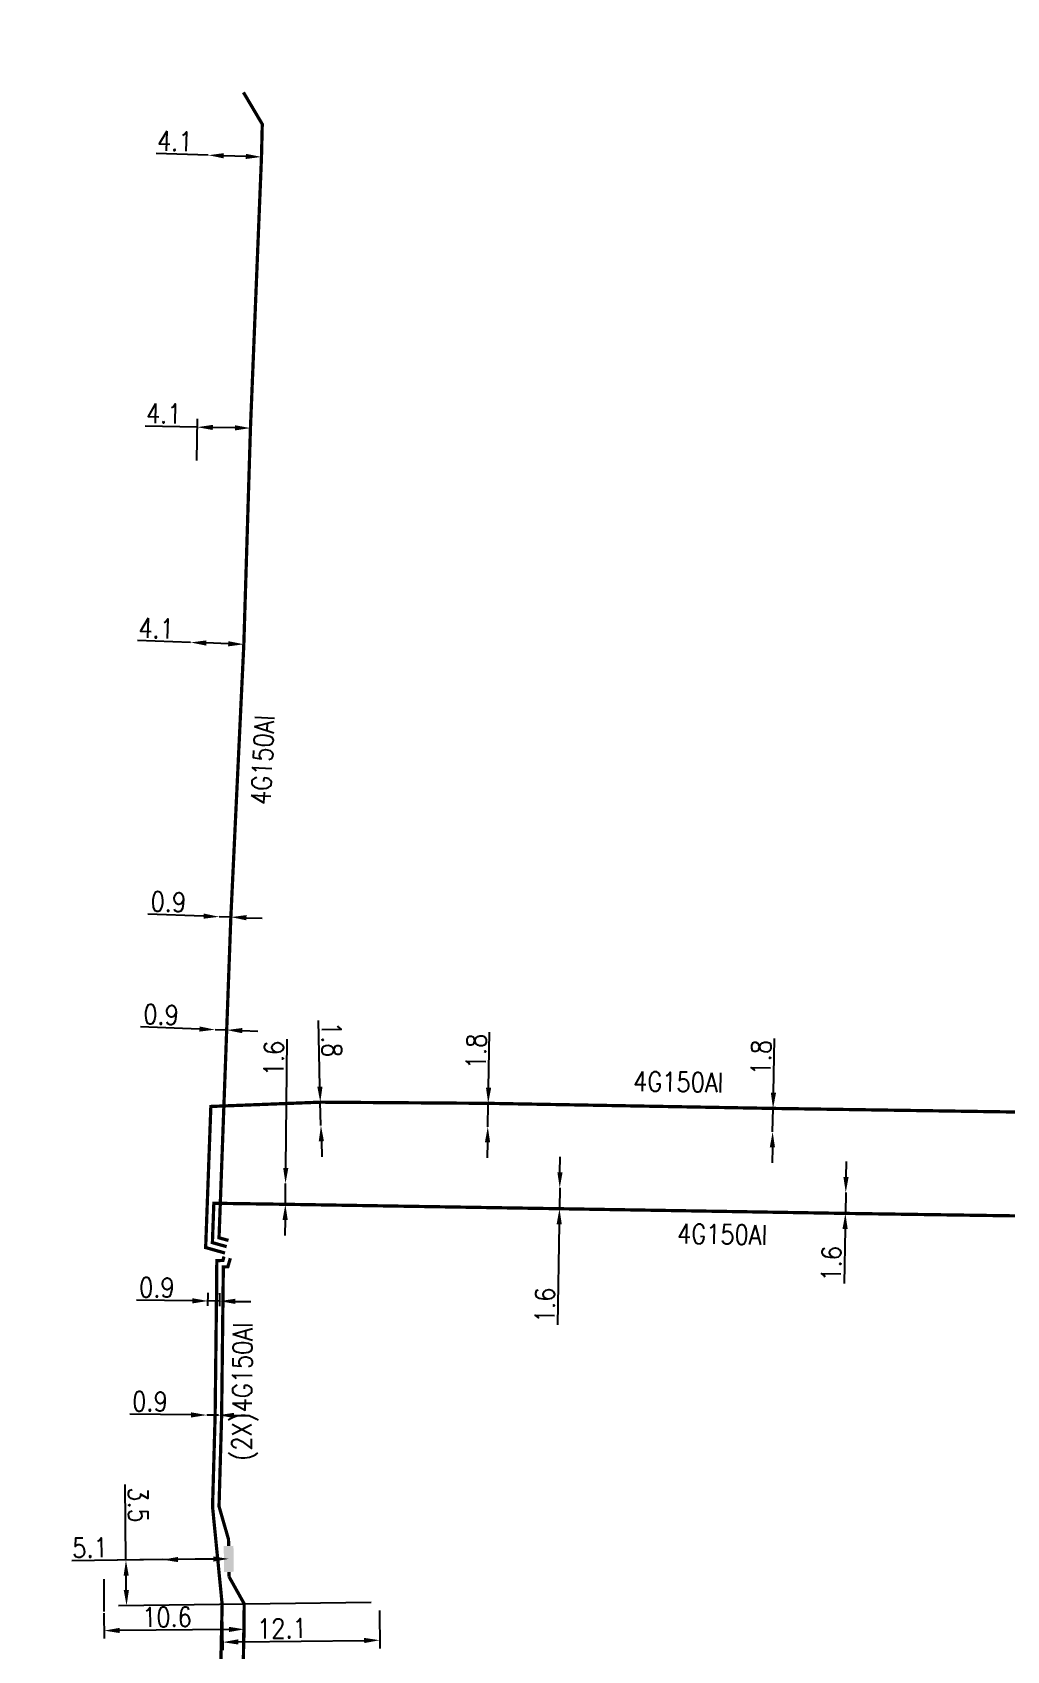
# Model space of a CAD drawing. Header units: millimetres. Extents: x 146511 to 147000, y 143998 to 145000.
# Drawn here: x 146606.5 to 146681.5, y 144538.3 to 144662.9 of the extents above; entities that cross this region are included whole.
import ezdxf
from ezdxf.enums import TextEntityAlignment as Align

# ---------------------------------------------------------------- set-up
doc = ezdxf.new("R2010")
doc.units = ezdxf.units.MM
doc.header["$MEASUREMENT"] = 0
doc.header["$PDMODE"] = 34
doc.linetypes.add('B_ST_AL', pattern=[2000, 1000, 1000])
doc.linetypes.add('CENTER', pattern=[2, 1.25, -0.25, 0.25, -0.25])
doc.layers.get('0').update_dxf_attribs({"linetype": 'CONTINUOUS'})
doc.layers.get('DEFPOINTS').update_dxf_attribs({"linetype": 'CONTINUOUS'})
doc.layers.add('B_100', color=3, linetype='CONTINUOUS')
doc.layers.add('B_300', color=7, linetype='CONTINUOUS')
doc.styles.get("Standard").update_dxf_attribs({"font": 'romans.shx', "width": 0.85})
doc.dimstyles.get("Standard").update_dxf_attribs({"dimtxt": 1.5, "dimasz": 1.2, "dimexe": 0.625, "dimexo": 0.625, "dimgap": 0.25, "dimtad": 1, "dimdec": 1, "dimzin": 0, "dimdsep": 46, "dimtxsty": 'Standard', "dimcen": -0.5, "dimadec": 0, "dimazin": 0, "dimtfac": 1, "dimtdec": 1, "dimtmove": 0, "dimatfit": 3, "dimfxl": 1, "dimtolj": 1, "dimtzin": 0, "dimarcsym": 0})

# ---------------------------------------------------------------- blocks, each defined once
blk = doc.blocks.new('*D76')
at = {"layer": 'B_100', "color": 0, "linetype": 'Continuous', "lineweight": -2}
for p, q in [((146611.96, 144541.22), (146611.98, 144539.27)), ((146622.78, 144541.32), (146622.8, 144539.37)), ((146621.59, 144539.98), (146613.18, 144539.9))]:
    blk.add_line(p, q, dxfattribs=at)
at = {"layer": 'B_100', "color": 0, "linetype": 'Continuous'}
for points in [[(146621.59, 144540.18), (146621.59, 144539.78), (146622.79, 144539.99)], [(146613.17, 144540.1), (146613.18, 144539.7), (146611.98, 144539.89)]]:
    blk.add_solid(points, dxfattribs=at)
at = {"layer": 'DEFPOINTS', "color": 0, "linetype": 'Continuous'}
for p in [(146611.96, 144541.85), (146622.77, 144541.95), (146611.98, 144539.89)]:
    blk.add_point(p, dxfattribs=at)
at = {"layer": 'B_100', "color": 0, "linetype": 'Continuous', "insert": (146616.82, 144540.94), "char_height": 1.5, "attachment_point": 5, "rotation": 0.5332}
blk.add_mtext('\\A1;10.6', dxfattribs=at)
blk = doc.blocks.new('*D156')
at = {"layer": 'B_100', "color": 0, "linetype": 'Continuous', "lineweight": -2}
for p, q in [((146669.12, 144574.8), (146669.15, 144576)), ((146669.1, 144573.6), (146669.07, 144572)), ((146669.05, 144570.8), (146668.97, 144566.61))]:
    blk.add_line(p, q, dxfattribs=at)
at = {"layer": 'B_100', "color": 0, "linetype": 'Continuous'}
for points in [[(146668.92, 144574.8), (146669.32, 144574.8), (146669.1, 144573.6)], [(146668.85, 144570.81), (146669.25, 144570.8), (146669.07, 144572)]]:
    blk.add_solid(points, dxfattribs=at)
at = {"layer": 'DEFPOINTS', "color": 0, "linetype": 'Continuous'}
for p in [(146669.1, 144573.6), (146669.1, 144573.6), (146669.07, 144572)]:
    blk.add_point(p, dxfattribs=at)
at = {"layer": 'B_100', "color": 0, "linetype": 'Continuous', "insert": (146667.99, 144568.13), "char_height": 1.5, "attachment_point": 5, "rotation": 88.8858}
blk.add_mtext('\\A1;1.6', dxfattribs=at)
blk = doc.blocks.new('*D157')
at = {"layer": 'B_100', "color": 0, "linetype": 'Continuous', "lineweight": -2}
for p, q in [((146647.09, 144575.16), (146647.11, 144576.36)), ((146647.07, 144573.96), (146647.05, 144572.36)), ((146647.03, 144571.16), (146646.91, 144563.42))]:
    blk.add_line(p, q, dxfattribs=at)
at = {"layer": 'B_100', "color": 0, "linetype": 'Continuous'}
for points in [[(146646.89, 144575.16), (146647.29, 144575.16), (146647.07, 144573.96)], [(146646.83, 144571.16), (146647.23, 144571.16), (146647.05, 144572.36)]]:
    blk.add_solid(points, dxfattribs=at)
at = {"layer": 'DEFPOINTS', "color": 0, "linetype": 'Continuous'}
for p in [(146647.07, 144573.96), (146647.07, 144573.96), (146647.05, 144572.36)]:
    blk.add_point(p, dxfattribs=at)
at = {"layer": 'B_100', "color": 0, "linetype": 'Continuous', "insert": (146645.93, 144564.93), "char_height": 1.5, "attachment_point": 5, "rotation": 89.1299}
blk.add_mtext('\\A1;1.6', dxfattribs=at)
blk = doc.blocks.new('*D158')
at = {"layer": 'B_100', "color": 0, "linetype": 'Continuous', "lineweight": -2}
for p, q in [((146625.97, 144575.5), (146626.07, 144585.41)), ((146625.94, 144572.7), (146625.95, 144574.3)), ((146625.92, 144571.5), (146625.91, 144570.3))]:
    blk.add_line(p, q, dxfattribs=at)
at = {"layer": 'B_100', "color": 0, "linetype": 'Continuous'}
for points in [[(146625.77, 144575.5), (146626.17, 144575.5), (146625.95, 144574.3)], [(146625.72, 144571.5), (146626.12, 144571.5), (146625.94, 144572.7)]]:
    blk.add_solid(points, dxfattribs=at)
at = {"layer": 'DEFPOINTS', "color": 0, "linetype": 'Continuous'}
for p in [(146625.95, 144574.3), (146625.95, 144574.3), (146625.94, 144572.7)]:
    blk.add_point(p, dxfattribs=at)
at = {"layer": 'B_100', "color": 0, "linetype": 'Continuous', "insert": (146625.05, 144583.92), "char_height": 1.5, "attachment_point": 5, "rotation": 89.4087}
blk.add_mtext('\\A1;1.6', dxfattribs=at)
blk = doc.blocks.new('*D164')
at = {"layer": 'B_100', "color": 0, "linetype": 'Continuous', "lineweight": -2}
for p, q in [((146663.53, 144581.28), (146663.6, 144585.47)), ((146663.47, 144578.28), (146663.5, 144580.08)), ((146663.45, 144577.08), (146663.43, 144575.88))]:
    blk.add_line(p, q, dxfattribs=at)
at = {"layer": 'B_100', "color": 0, "linetype": 'Continuous'}
for points in [[(146663.33, 144581.28), (146663.73, 144581.28), (146663.5, 144580.08)], [(146663.25, 144577.09), (146663.65, 144577.08), (146663.47, 144578.28)]]:
    blk.add_solid(points, dxfattribs=at)
at = {"layer": 'DEFPOINTS', "color": 0, "linetype": 'Continuous'}
for p in [(146663.5, 144580.08), (146663.47, 144578.28), (146663.47, 144578.28)]:
    blk.add_point(p, dxfattribs=at)
at = {"layer": 'B_100', "color": 0, "linetype": 'Continuous', "insert": (146662.57, 144583.99), "char_height": 1.5, "attachment_point": 5, "rotation": 88.9813}
blk.add_mtext('\\A1;1.8', dxfattribs=at)
blk = doc.blocks.new('*D165')
at = {"layer": 'B_100', "color": 0, "linetype": 'Continuous', "lineweight": -2}
for p, q in [((146641.59, 144581.67), (146641.66, 144585.94)), ((146641.53, 144578.67), (146641.56, 144580.47)), ((146641.51, 144577.47), (146641.49, 144576.27))]:
    blk.add_line(p, q, dxfattribs=at)
at = {"layer": 'B_100', "color": 0, "linetype": 'Continuous'}
for points in [[(146641.39, 144581.68), (146641.79, 144581.67), (146641.56, 144580.47)], [(146641.31, 144577.48), (146641.71, 144577.47), (146641.53, 144578.67)]]:
    blk.add_solid(points, dxfattribs=at)
at = {"layer": 'DEFPOINTS', "color": 0, "linetype": 'Continuous'}
for p in [(146641.56, 144580.47), (146641.53, 144578.67), (146641.53, 144578.67)]:
    blk.add_point(p, dxfattribs=at)
at = {"layer": 'B_100', "color": 0, "linetype": 'Continuous', "insert": (146640.64, 144584.47), "char_height": 1.5, "attachment_point": 5, "rotation": 88.9596}
blk.add_mtext('\\A1;1.8', dxfattribs=at)
blk = doc.blocks.new('*D166')
at = {"layer": 'B_100', "color": 0, "linetype": 'Continuous', "lineweight": -2}
for p, q in [((146628.6, 144581.76), (146628.48, 144586.85)), ((146628.68, 144578.76), (146628.63, 144580.56)), ((146628.71, 144577.56), (146628.74, 144576.36))]:
    blk.add_line(p, q, dxfattribs=at)
at = {"layer": 'B_100', "color": 0, "linetype": 'Continuous'}
for points in [[(146628.8, 144581.76), (146628.4, 144581.75), (146628.63, 144580.56)], [(146628.91, 144577.56), (146628.51, 144577.55), (146628.68, 144578.76)]]:
    blk.add_solid(points, dxfattribs=at)
at = {"layer": 'DEFPOINTS', "color": 0, "linetype": 'Continuous'}
for p in [(146628.63, 144580.56), (146628.68, 144578.76), (146628.68, 144578.76)]:
    blk.add_point(p, dxfattribs=at)
at = {"layer": 'B_100', "color": 0, "linetype": 'Continuous', "insert": (146629.51, 144585.38), "char_height": 1.5, "attachment_point": 5, "rotation": 271.4241}
blk.add_mtext('\\A1;1.8', dxfattribs=at)
blk = doc.blocks.new('*D167')
at = {"layer": 'B_100', "color": 0, "linetype": 'Continuous', "lineweight": -2}
for p, q in [((146620, 144653.44), (146615.99, 144653.57)), ((146622.9, 144653.35), (146621.2, 144653.4))]:
    blk.add_line(p, q, dxfattribs=at)
at = {"layer": 'B_100', "color": 0, "linetype": 'Continuous'}
for points in [[(146621.2, 144653.6), (146621.19, 144653.2), (146620, 144653.44)], [(146622.9, 144653.55), (146622.89, 144653.15), (146624.1, 144653.31)]]:
    blk.add_solid(points, dxfattribs=at)
at = {"layer": 'DEFPOINTS', "color": 0, "linetype": 'Continuous'}
for p in [(146620, 144653.44), (146620, 144653.44), (146624.1, 144653.31)]:
    blk.add_point(p, dxfattribs=at)
at = {"layer": 'B_100', "color": 0, "linetype": 'Continuous', "insert": (146617.43, 144654.52), "char_height": 1.5, "attachment_point": 5, "rotation": 358.2061}
blk.add_mtext('\\A1;4.1', dxfattribs=at)
blk = doc.blocks.new('*D168')
at = {"layer": 'B_100', "color": 0, "linetype": 'Continuous', "lineweight": -2}
for p, q in [((146619.15, 144632.51), (146615.15, 144632.58)), ((146619.11, 144629.95), (146619.17, 144633.14)), ((146622.05, 144632.46), (146620.35, 144632.49))]:
    blk.add_line(p, q, dxfattribs=at)
at = {"layer": 'B_100', "color": 0, "linetype": 'Continuous'}
for points in [[(146620.36, 144632.69), (146620.35, 144632.29), (146619.15, 144632.51)], [(146622.06, 144632.66), (146622.05, 144632.26), (146623.25, 144632.44)]]:
    blk.add_solid(points, dxfattribs=at)
at = {"layer": 'DEFPOINTS', "color": 0, "linetype": 'Continuous'}
for p in [(146619.15, 144632.51), (146623.25, 144632.44), (146619.1, 144629.33)]:
    blk.add_point(p, dxfattribs=at)
at = {"layer": 'B_100', "color": 0, "linetype": 'Continuous', "insert": (146616.57, 144633.56), "char_height": 1.5, "attachment_point": 5, "rotation": 359.0234}
blk.add_mtext('\\A1;4.1', dxfattribs=at)
blk = doc.blocks.new('*D169')
at = {"layer": 'B_100', "color": 0, "linetype": 'Continuous', "lineweight": -2}
for p, q in [((146618.64, 144615.94), (146614.55, 144616.08)), ((146621.54, 144615.84), (146619.84, 144615.9))]:
    blk.add_line(p, q, dxfattribs=at)
at = {"layer": 'B_100', "color": 0, "linetype": 'Continuous'}
for points in [[(146619.85, 144616.1), (146619.84, 144615.7), (146618.64, 144615.94)], [(146621.55, 144616.04), (146621.53, 144615.64), (146622.74, 144615.8)]]:
    blk.add_solid(points, dxfattribs=at)
at = {"layer": 'DEFPOINTS', "color": 0, "linetype": 'Continuous'}
for p in [(146618.64, 144615.94), (146618.64, 144615.94), (146622.74, 144615.8)]:
    blk.add_point(p, dxfattribs=at)
at = {"layer": 'B_100', "color": 0, "linetype": 'Continuous', "insert": (146615.99, 144617.03), "char_height": 1.5, "attachment_point": 5, "rotation": 358.0459}
blk.add_mtext('\\A1;4.1', dxfattribs=at)
blk = doc.blocks.new('*D170')
at = {"layer": 'B_100', "color": 0, "linetype": 'Continuous', "lineweight": -2}
for p, q in [((146619.64, 144594.88), (146615.34, 144595.04)), ((146621.74, 144594.8), (146620.84, 144594.83)), ((146622.94, 144594.76), (146624.14, 144594.71))]:
    blk.add_line(p, q, dxfattribs=at)
at = {"layer": 'B_100', "color": 0, "linetype": 'Continuous'}
for points in [[(146619.65, 144595.08), (146619.64, 144594.68), (146620.84, 144594.83)], [(146622.95, 144594.96), (146622.93, 144594.56), (146621.74, 144594.8)]]:
    blk.add_solid(points, dxfattribs=at)
at = {"layer": 'DEFPOINTS', "color": 0, "linetype": 'Continuous'}
for p in [(146620.84, 144594.83), (146620.84, 144594.83), (146621.74, 144594.8)]:
    blk.add_point(p, dxfattribs=at)
at = {"layer": 'B_100', "color": 0, "linetype": 'Continuous', "insert": (146616.93, 144595.98), "char_height": 1.5, "attachment_point": 5, "rotation": 357.8822}
blk.add_mtext('\\A1;0.9', dxfattribs=at)
blk = doc.blocks.new('*D171')
at = {"layer": 'B_100', "color": 0, "linetype": 'Continuous', "lineweight": -2}
for p, q in [((146619.32, 144586.19), (146614.78, 144586.36)), ((146621.42, 144586.11), (146620.52, 144586.14)), ((146622.62, 144586.07), (146623.82, 144586.02))]:
    blk.add_line(p, q, dxfattribs=at)
at = {"layer": 'B_100', "color": 0, "linetype": 'Continuous'}
for points in [[(146619.33, 144586.39), (146619.32, 144585.99), (146620.52, 144586.14)], [(146622.63, 144586.27), (146622.61, 144585.87), (146621.42, 144586.11)]]:
    blk.add_solid(points, dxfattribs=at)
at = {"layer": 'DEFPOINTS', "color": 0, "linetype": 'Continuous'}
for p in [(146620.52, 144586.14), (146620.52, 144586.14), (146621.42, 144586.11)]:
    blk.add_point(p, dxfattribs=at)
at = {"layer": 'B_100', "color": 0, "linetype": 'Continuous', "insert": (146616.37, 144587.3), "char_height": 1.5, "attachment_point": 5, "rotation": 357.8822}
blk.add_mtext('\\A1;0.9', dxfattribs=at)
blk = doc.blocks.new('*D172')
at = {"layer": 'B_100', "color": 0, "linetype": 'Continuous', "lineweight": -2}
for p, q in [((146618.78, 144565.27), (146614.47, 144565.32)), ((146619.98, 144564.88), (146619.99, 144565.88)), ((146620.88, 144565.25), (146619.98, 144565.26)), ((146620.88, 144564.87), (146620.89, 144565.87)), ((146622.08, 144565.23), (146623.28, 144565.22))]:
    blk.add_line(p, q, dxfattribs=at)
at = {"layer": 'B_100', "color": 0, "linetype": 'Continuous'}
for points in [[(146618.78, 144565.47), (146618.78, 144565.07), (146619.98, 144565.26)], [(146622.08, 144565.43), (146622.08, 144565.03), (146620.88, 144565.25)]]:
    blk.add_solid(points, dxfattribs=at)
at = {"layer": 'DEFPOINTS', "color": 0, "linetype": 'Continuous'}
for p in [(146619.98, 144565.26), (146619.97, 144564.26), (146620.87, 144564.25)]:
    blk.add_point(p, dxfattribs=at)
at = {"layer": 'B_100', "color": 0, "linetype": 'Continuous', "insert": (146616.04, 144566.3), "char_height": 1.5, "attachment_point": 5, "rotation": 359.3588}
blk.add_mtext('\\A1;0.9', dxfattribs=at)
blk = doc.blocks.new('*D173')
at = {"layer": 'B_100', "color": 0, "linetype": 'Continuous', "lineweight": -2}
for p, q in [((146618.68, 144556.49), (146613.95, 144556.54)), ((146620.78, 144556.47), (146619.88, 144556.48)), ((146621.98, 144556.45), (146623.18, 144556.44))]:
    blk.add_line(p, q, dxfattribs=at)
at = {"layer": 'B_100', "color": 0, "linetype": 'Continuous'}
for points in [[(146618.68, 144556.69), (146618.68, 144556.29), (146619.88, 144556.48)], [(146621.98, 144556.65), (146621.98, 144556.25), (146620.78, 144556.47)]]:
    blk.add_solid(points, dxfattribs=at)
at = {"layer": 'DEFPOINTS', "color": 0, "linetype": 'Continuous'}
for p in [(146619.88, 144556.48), (146619.88, 144556.48), (146620.78, 144556.47)]:
    blk.add_point(p, dxfattribs=at)
at = {"layer": 'B_100', "color": 0, "linetype": 'Continuous', "insert": (146615.51, 144557.53), "char_height": 1.5, "attachment_point": 5, "rotation": 359.3588}
blk.add_mtext('\\A1;0.9', dxfattribs=at)
blk = doc.blocks.new('*D174')
at = {"layer": 'B_100', "color": 0, "linetype": 'Continuous', "lineweight": -2}
for p, q in [((146633.18, 144541.44), (146633.21, 144538.52)), ((146621.08, 144541.3), (146621.12, 144538.38)), ((146622.31, 144539.02), (146632.01, 144539.13))]:
    blk.add_line(p, q, dxfattribs=at)
at = {"layer": 'B_100', "color": 0, "linetype": 'Continuous'}
for points in [[(146622.31, 144539.22), (146622.31, 144538.82), (146621.11, 144539)], [(146632, 144539.33), (146632.01, 144538.93), (146633.21, 144539.15)]]:
    blk.add_solid(points, dxfattribs=at)
at = {"layer": 'DEFPOINTS', "color": 0, "linetype": 'Continuous'}
for p in [(146621.07, 144541.93), (146633.17, 144542.07), (146633.21, 144539.15)]:
    blk.add_point(p, dxfattribs=at)
at = {"layer": 'B_100', "color": 0, "linetype": 'Continuous', "insert": (146625.67, 144540.06), "char_height": 1.5, "attachment_point": 5, "rotation": 0.6894}
blk.add_mtext('\\A1;12.1', dxfattribs=at)
blk = doc.blocks.new('*D178')
at = {"layer": 'B_300', "color": 0, "linetype": 'Continuous', "lineweight": -2}
for p, q in [((146613.66, 144545.31), (146613.59, 144551.13)), ((146620.96, 144545.41), (146613.04, 144545.3)), ((146613.69, 144543.01), (146613.68, 144544.11)), ((146632.55, 144542.06), (146613.08, 144541.8))]:
    blk.add_line(p, q, dxfattribs=at)
at = {"layer": 'B_300', "color": 0, "linetype": 'Continuous'}
for points in [[(146613.88, 144544.11), (146613.48, 144544.11), (146613.66, 144545.31)], [(146613.89, 144543.01), (146613.49, 144543.01), (146613.71, 144541.81)]]:
    blk.add_solid(points, dxfattribs=at)
at = {"layer": 'DEFPOINTS', "color": 0, "linetype": 'Continuous'}
for p in [(146621.58, 144545.41), (146613.71, 144541.81), (146633.17, 144542.07)]:
    blk.add_point(p, dxfattribs=at)
at = {"layer": 'B_300', "color": 0, "linetype": 'Continuous', "insert": (146614.61, 144549.56), "char_height": 1.5, "attachment_point": 5, "rotation": 270.7532}
blk.add_mtext('\\A1;3.5', dxfattribs=at)
blk = doc.blocks.new('*D179')
at = {"layer": 'B_300', "color": 0, "linetype": 'Continuous', "lineweight": -2}
for p, q in [((146616.48, 144545.35), (146609.5, 144545.25)), ((146620.38, 144545.4), (146617.68, 144545.36))]:
    blk.add_line(p, q, dxfattribs=at)
at = {"layer": 'B_300', "color": 0, "linetype": 'Continuous'}
for points in [[(146617.68, 144545.56), (146617.68, 144545.16), (146616.48, 144545.35)], [(146620.38, 144545.6), (146620.38, 144545.2), (146621.58, 144545.41)]]:
    blk.add_solid(points, dxfattribs=at)
at = {"layer": 'DEFPOINTS', "color": 0, "linetype": 'Continuous'}
for p in [(146616.48, 144545.35), (146616.48, 144545.35), (146621.58, 144545.41)]:
    blk.add_point(p, dxfattribs=at)
at = {"layer": 'B_300', "color": 0, "linetype": 'Continuous', "insert": (146610.89, 144546.27), "char_height": 1.5, "attachment_point": 5, "rotation": 0.7532}
blk.add_mtext('\\A1;5.1', dxfattribs=at)
blk = doc.blocks.new('B_300_03')
at = {"color": 0, "linetype": 'Continuous'}
blk.add_solid([(-1, 0.375), (-1, -0.375), (1, 0.375), (1, -0.375)], dxfattribs=at)
at = {"color": 0, "linetype": 'Continuous', "width": 0.75, "flags": 3}
for tag, p in [('DEF_LEG', (0, -4.25)), ('DEF_COUP', (0, -6.75)), ('DEF_TYPE', (0, -9.25))]:
    blk.add_attdef(tag, text='', height=1.2, dxfattribs=at).set_placement(p, align=Align.MIDDLE)

msp = doc.modelspace()

# ---------------------------------------------------------------- linework, layer by layer
at = {"layer": 'B_100', "linetype": 'B_ST_AL', "flags": 128}
for points in [[(146621.29, 144568.95, 0.25, 0.25, 0), (146619.8, 144569.37, 0.25, 0.25, 0), (146620.2, 144580.23, 0.25, 0.25, 0), (146628.63, 144580.56, 0.25, 0.25, 0), (146641.56, 144580.47, 0.25, 0.25, 0), (146663.5, 144580.08, 0.25, 0.25, 0), (146685.02, 144579.76, 0.25, 0.25, 0), (146691.49, 144579.66, 0.25, 0.25, 0), (146691.54, 144583.77, 0.25, 0.25, 0), (146691.73, 144599.26, 0.25, 0.25, 0), (146692.2, 144628.21, 0.25, 0.25, 0), (146692.51, 144651.03, 0.25, 0.25, 0), (146692.75, 144662.77, 0, 0, 0)], [(146621.56, 144569.92, 0.25, 0.25, 0), (146620.83, 144570.12, 0.25, 0.25, 0), (146621.42, 144586.11, 0.25, 0.25, 0), (146621.74, 144594.8, 0.25, 0.25, 0), (146622.74, 144615.8, 0.25, 0.25, 0), (146623.25, 144632.44, 0.25, 0.25, 0), (146624.1, 144653.31, 0.25, 0.25, 0), (146624.16, 144655.83, 0.25, 0.25, 0), (146622.71, 144658.28, 0, 0, 0)], [(146701.48, 144570.58, 0.25, 0.25, 0), (146699.15, 144570.61, 0.25, 0.25, 0), (146691.44, 144570.73, 0.25, 0.25, 0), (146688.97, 144571.71, 0.25, 0.25, 0), (146669.07, 144572, 0.25, 0.25, 0), (146647.05, 144572.36, 0.25, 0.25, 0), (146625.94, 144572.7, 0.25, 0.25, 0), (146620.43, 144572.78, 0.25, 0.25, 0), (146620.32, 144569.75, 0.25, 0.25, 0), (146621.42, 144569.44, 0, 0, 0)], [(146621.21, 144568.68, 0.25, 0.25, 0), (146621.13, 144568.38, 0.25, 0.25, 0), (146620.66, 144568.36, 0.25, 0.25, 0), (146620.64, 144565.87, 0.25, 0.25, 0), (146620.62, 144564.25, 0.25, 0.25, 0), (146620.53, 144556.47, 0.25, 0.25, 0), (146620.33, 144549.42, 0.25, 0.25, 0), (146621.07, 144541.93, 0.25, 0.25, 0), (146621.07, 144541.93, 0.25, 0.25, 0), (146621.07, 144541.93, 0.25, 0.25, 0), (146621.07, 144541.93, 0.25, 0.25, 0), (146620.76, 144527.87, 0.25, 0.25, 0), (146621.19, 144522.74, 0.25, 0.25, 0), (146606.58, 144522.47, 0.25, 0.25, 0), (146606.59, 144521.42, 0, 0, 0)], [(146621.7, 144568.55, 0.25, 0.25, 0), (146621.51, 144567.89, 0.25, 0.25, 0), (146621.16, 144567.88, 0.25, 0.25, 0), (146621.14, 144565.87, 0.25, 0.25, 0), (146621.12, 144564.24, 0.25, 0.25, 0), (146621.03, 144556.46, 0.25, 0.25, 0), (146620.83, 144549.45, 0.25, 0.25, 0), (146621.56, 144546.91, 0.25, 0.25, 0), (146621.57, 144546.41, 0, 0, 0)]]:
    msp.add_lwpolyline(points, format="xyseb", dxfattribs=at)
at = {"layer": 'B_100', "linetype": 'B_ST_AL', "const_width": 0.25, "flags": 128}
msp.add_lwpolyline([(146621.59, 144544.41), (146621.6, 144544.04)], dxfattribs=at)
msp.add_lwpolyline([(146679.69, 144433.15), (146679.32, 144432.84, -0.415877), (146678.61, 144432.92), (146667.6, 144446.69), (146650.41, 144469.18), (146633.91, 144490.88), (146633.91, 144490.88), (146622.76, 144505.53, -0.161202), (146622.66, 144505.83), (146622.47, 144521.91), (146622.77, 144541.95), (146621.6, 144544.04)], format="xyb", dxfattribs=at)
at = {"layer": 'B_100', "color": 7, "linetype": 'CENTER', "ltscale": 2, "flags": 128}
msp.add_lwpolyline([(146611.95, 144543.85), (146611.96, 144541.85), (146611.97, 144539.85)], dxfattribs=at)

# ---------------------------------------------------------------- block references
at = {"layer": 'B_300', "rotation": 270.7531648990832}
msp.add_blockref('B_300_03', (146621.58, 144545.41), dxfattribs=at)

# ---------------------------------------------------------------- texts
at = {"layer": 'B_100', "linetype": 'Continuous', "width": 0.85}
for s, rotation, p in [('4G150Al', 87.2789, (146624.19, 144606.91)), ('4G150Al', 359.0648, (146656.2, 144582.12)), ('4G150Al', 359.0648, (146659.58, 144570.39)), ('(2X)4G150Al', 89.4788, (146622.72, 144558.3))]:
    msp.add_text(s, height=1.5, rotation=rotation, dxfattribs=at).set_placement(p, align=Align.MIDDLE)

# ---------------------------------------------------------------- dimensions: what is measured, and where the dimension line sits
at = {"layer": 'B_100', "linetype": 'Continuous'}
for base, p1, p2, angle, picture, middle in [((146620, 144653.44), (146624.1, 144653.31), (146620, 144653.44), 358.2061, '*D167', (146617.4, 144653.52)), ((146619.15, 144632.51), (146623.25, 144632.44), (146619.1, 144629.33), 359.0234, '*D168', (146616.55, 144632.56)), ((146618.64, 144615.94), (146622.74, 144615.8), (146618.64, 144615.94), 358.0459, '*D169', (146615.95, 144616.03)), ((146620.84, 144594.83), (146621.74, 144594.8), (146620.84, 144594.83), 357.8822, '*D170', (146616.89, 144594.98)), ((146620.52, 144586.14), (146621.42, 144586.11), (146620.52, 144586.14), 357.8822, '*D171', (146616.34, 144586.3)), ((146628.68, 144578.76), (146628.63, 144580.56), (146628.68, 144578.76), 91.4241, '*D166', (146628.51, 144585.36)), ((146625.95, 144574.3), (146625.94, 144572.7), (146625.95, 144574.3), 269.4087, '*D158', (146626.05, 144583.91)), ((146641.53, 144578.67), (146641.56, 144580.47), (146641.53, 144578.67), 88.9596, '*D165', (146641.64, 144584.45)), ((146663.47, 144578.28), (146663.5, 144580.08), (146663.47, 144578.28), 88.9813, '*D164', (146663.57, 144583.98)), ((146647.07, 144573.96), (146647.05, 144572.36), (146647.07, 144573.96), 269.1299, '*D157', (146646.93, 144564.92)), ((146669.1, 144573.6), (146669.07, 144572), (146669.1, 144573.6), 268.8858, '*D156', (146668.99, 144568.11)), ((146619.98, 144565.26), (146620.87, 144564.25), (146619.97, 144564.26), 359.3588, '*D172', (146616.02, 144565.3)), ((146619.88, 144556.48), (146620.78, 144556.47), (146619.88, 144556.48), 359.3588, '*D173', (146615.5, 144556.53)), ((146633.21, 144539.15), (146621.07, 144541.93), (146633.17, 144542.07), 180.6894, '*D174', (146625.69, 144539.06))]:
    dim = msp.add_linear_dim(base=base, p1=p1, p2=p2, angle=angle, dimstyle='Standard', dxfattribs=at)
    dim.commit()
    dim.dimension.update_dxf_attribs({"geometry": picture, "text_midpoint": middle, "dimtype": 160})
dim = msp.add_linear_dim(base=(146611.98, 144539.89), p1=(146622.77, 144541.95), p2=(146611.96, 144541.85), angle=0.5332, text='10.6', dimstyle='Standard', dxfattribs=at)
dim.commit()
dim.dimension.update_dxf_attribs({"geometry": '*D76', "text_midpoint": (146616.83, 144539.94), "dimtype": 160})
at = {"layer": 'B_300', "linetype": 'Continuous'}
for base, p2, angle, picture, middle in [((146613.71, 144541.81), (146633.17, 144542.07), 90.7532, '*D178', (146613.61, 144549.55)), ((146616.48, 144545.35), (146616.48, 144545.35), 0.7532, '*D179', (146610.9, 144545.27))]:
    dim = msp.add_linear_dim(base=base, p1=(146621.58, 144545.41), p2=p2, angle=angle, dimstyle='Standard', dxfattribs=at)
    dim.commit()
    dim.dimension.update_dxf_attribs({"geometry": picture, "text_midpoint": middle, "dimtype": 160})

doc.saveas('drawing.dxf')
